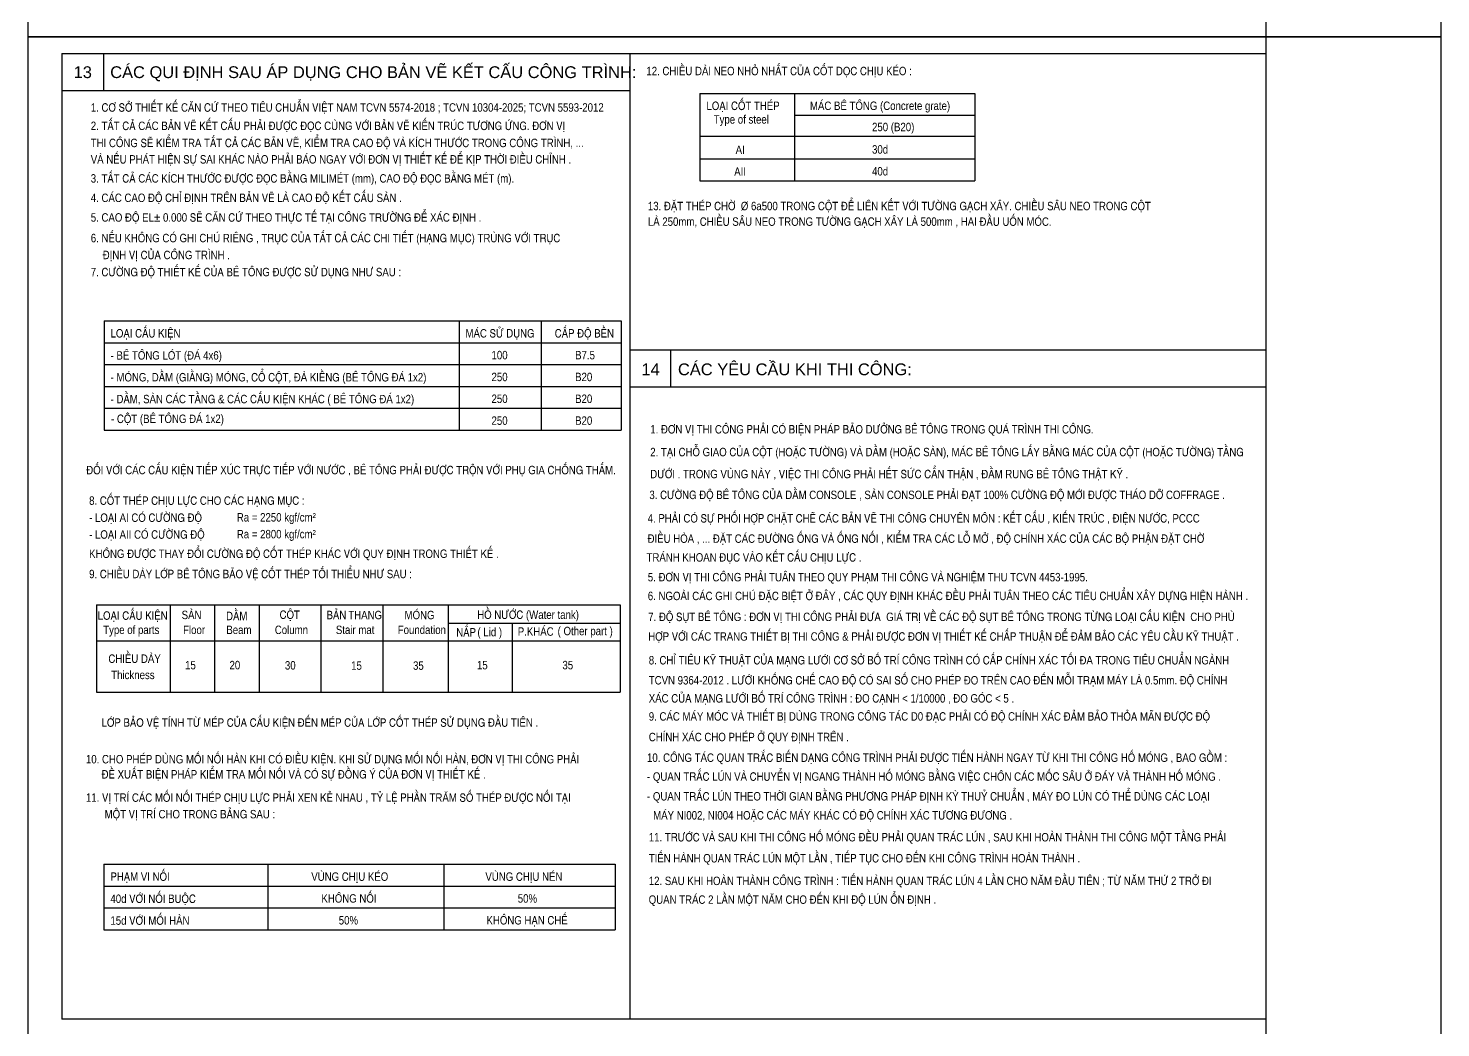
# Model space of a CAD drawing. Header units: millimetres. Extents: x 0 to 84000, y -29700 to 363007.
# Drawn here: x 0 to 42000, y 237850 to 267550 of the extents above; entities that cross this region are included whole.
import ezdxf

# ---------------------------------------------------------------- set-up
doc = ezdxf.new("R2010")
doc.units = ezdxf.units.MM
doc.layers.add('S-Border', color=7, linetype='Continuous', lineweight=25)
doc.layers.add('S-Text', color=3, linetype='Continuous', lineweight=25)
doc.styles.add('B-Helve Condense', font='VNI-HelveB.TTF')
doc.styles.add('VNI-HELVE-CONDENSEN', font='VHELVCN.TTF')

msp = doc.modelspace()

# ---------------------------------------------------------------- linework, layer by layer
at = {"layer": 'Defpoints'}
msp.add_lwpolyline([(36800, 356400), (36800, 237600)], dxfattribs=at)
for points in [[(42000, 297000), (42000, 267300), (0, 267300), (0, 297000)], [(42000, 267300), (42000, 237600), (0, 237600), (0, 267300)]]:
    msp.add_lwpolyline(points, close=True, dxfattribs=at)
at = {"layer": 'S-Border', "linetype": 'ByBlock', "ltscale": 0.2}
for p, q in [((1000, 266800), (36800, 266800)), ((2236, 266800), (2236, 265700)), ((36800, 266800), (36800, 238100)), ((1000, 265700), (17901.7, 265700)), ((19101.7, 257996.6), (19101.7, 256896.6)), ((36800, 238100), (1000, 238100))]:
    msp.add_line(p, q, dxfattribs=at)
at = {"layer": 'S-Border', "ltscale": 25}
for p, q in [((19971.5, 265611.9), (19971.5, 263017.2)), ((19971.5, 265611.9), (28145, 265611.9)), ((22785.8, 265611.9), (22785.8, 263017.2)), ((28145, 265611.9), (28145, 263017.2)), ((22785.8, 264963.2), (28145, 264963.2)), ((19971.5, 264348), (28145, 264348)), ((19971.5, 263665.8), (28145, 263665.8)), ((19971.5, 263017.2), (28145, 263017.2)), ((2252.8, 258851.2), (2252.8, 255607.8)), ((2252.8, 258851.2), (17630, 258851.2)), ((12811.4, 258851.2), (12811.4, 255607.8)), ((15248.9, 258851.2), (15248.9, 255607.8)), ((17630, 258851.2), (17630, 255607.8)), ((2252.8, 258202.5), (17630, 258202.5)), ((2252.8, 257553.8), (17630, 257553.8)), ((2252.8, 256905.2), (17630, 256905.2)), ((2252.8, 256256.5), (17630, 256256.5)), ((2252.8, 255607.8), (17630, 255607.8)), ((2033.1, 250413.6), (17601.2, 250413.6)), ((2033.1, 250413.6), (2033.1, 247818.8)), ((4221.9, 250413.6), (4221.9, 247818.8)), ((5542.9, 250413.6), (5542.9, 247818.8)), ((6864, 250413.6), (6864, 247818.8)), ((8703.7, 250413.6), (8703.7, 247818.8)), ((10543.4, 250413.6), (10543.4, 247818.8)), ((12489.5, 250413.6), (12489.5, 247818.8)), ((17601.2, 250413.6), (17601.2, 247818.8)), ((12489.5, 249871.2), (17601.2, 249871.2)), ((14385.3, 249871.2), (14385.3, 247818.8)), ((2033.1, 249351.5), (17601.2, 249351.5)), ((2033.1, 247818.8), (17601.2, 247818.8)), ((2248.4, 242705.9), (17449.3, 242705.9)), ((2248.4, 242705.9), (2248.4, 240759.8)), ((7121.1, 242705.9), (7121.1, 240759.8)), ((12361.7, 242705.9), (12361.7, 240759.8)), ((17449.3, 242705.9), (17449.3, 240759.8)), ((2248.4, 242057.2), (17449.3, 242057.2)), ((2248.4, 241408.5), (17449.3, 241408.5)), ((2248.4, 240759.8), (17449.3, 240759.8))]:
    msp.add_line(p, q, dxfattribs=at)
at = {"layer": 'S-Border', "ltscale": 300}
msp.add_lwpolyline([(1000, 266800), (1000, 238100)], dxfattribs=at)
at = {"layer": 'S-Border', "ltscale": 200}
for points in [[(17901.7, 238100), (17901.7, 266800)], [(17901.7, 257996.6), (36800, 257996.6)], [(17901.7, 256896.6), (36800, 256896.6)]]:
    msp.add_lwpolyline(points, dxfattribs=at)

# ---------------------------------------------------------------- texts
at = {"layer": 'S-Text'}
for s, height, style, p in [('13    CAÙC QUI ÑÒNH SAU AÙP DUÏNG CHO BAÛN VEÕ KEÁT CAÁU COÂNG TRÌNH:', 350, 'B-Helve Condense', (1350, 266070)), ('12. CHIEÀU DAØI NEO NHOÛ NHAÁT CUÛA COÁT DOÏC CHÒU KEÙO :', 250, 'VNI-HELVE-CONDENSEN', (18380.3, 266154.8)), ('1. CÔ SÔÛ THIEÁT KEÁ CAÊN CÖÙ THEO TIEÂU CHUAÅN VIEÄT NAM TCVN 5574-2018 ; TCVN 10304-2025; TCVN 5593-2012', 250, 'VNI-HELVE-CONDENSEN', (1859.2, 265071.5)), ('LOAÏI COÁT THEÙP', 250, 'VNI-HELVE-CONDENSEN', (20166.6, 265121.5)), ('MAÙC BEÂ TOÂNG (Concrete grate)', 250, 'VNI-HELVE-CONDENSEN', (23242.8, 265121.5)), ('2. TAÁT CAÛ CAÙC BAÛN VEÕ KEÁT CAÁU PHAÛI ÑÖÔÏC ÑOÏC CUØNG VÔÙI BAÛN VEÕ KIEÁN TRUÙC TÖÔNG ÖÙNG. ÑÔN VÒ', 250, 'VNI-HELVE-CONDENSEN', (1859.2, 264526.3)), ('Type of steel', 250, 'VNI-HELVE-CONDENSEN', (20382, 264717.2)), ('250 (B20)', 250, 'VNI-HELVE-CONDENSEN', (25090.2, 264492.1)), ('THI COÂNG SEÕ KIEÅM TRA TAÁT CAÛ CAÙC BAÛN VEÕ, KIEÅM TRA CAO ÑOÄ VAØ KÍCH THÖÔÙC TRONG COÂNG TRÌNH, ...', 250, 'VNI-HELVE-CONDENSEN', (1859.2, 264018.4)), ('VAØ NEÁU PHAÙT HIEÄN SÖÏ SAI KHAÙC NAØO PHAÛI BAÙO NGAY VÔÙI ÑÔN VÒ THIEÁT KEÁ ÑEÅ KÒP THÔØI ÑIEÀU CHÆNH .', 250, 'VNI-HELVE-CONDENSEN', (1859.2, 263529.2)), ('AI', 250, 'VNI-HELVE-CONDENSEN', (21034.2, 263815.8)), ('30d', 250, 'VNI-HELVE-CONDENSEN', (25090.2, 263824.1)), ('AII', 250, 'VNI-HELVE-CONDENSEN', (20991.2, 263167.1)), ('40d', 250, 'VNI-HELVE-CONDENSEN', (25090.2, 263175.5)), ('3. TAÁT CAÛ CAÙC KÍCH THÖÔÙC ÑÖÔÏC ÑOÏC BAÈNG MILIMEÙT (mm), CAO ÑOÄ ÑOÏC BAÈNG MEÙT (m).', 250, 'VNI-HELVE-CONDENSEN', (1859.2, 262963.4)), ('4. CAÙC CAO ÑOÄ CHÆ ÑÒNH TREÂN BAÛN VEÕ LAØ CAO ÑOÄ KEÁT CAÁU SAØN .', 250, 'VNI-HELVE-CONDENSEN', (1859.2, 262386.8)), ('13. ÑAËT THEÙP CHÔØ  þ 6a500 TRONG COÄT ÑEÅ LIEÂN KEÁT VÔÙI TÖÔØNG GAÏCH XAÂY. CHIEÀU SAÂU NEO TRONG COÄT ', 250, 'VNI-HELVE-CONDENSEN', (18423.5, 262142.6)), ('5. CAO ÑOÄ EL%%P 0.000 SEÕ CAÊN CÖÙ THEO THÖÏC TEÁ TAÏI COÂNG TRÖÔØNG ÑEÅ XAÙC ÑÒNH .', 250, 'VNI-HELVE-CONDENSEN', (1859.2, 261803.2)), ('LAØ 250mm, CHIEÀU SAÂU NEO TRONG TÖÔØNG GAÏCH XAÂY LAØ 500mm , HAI ÑAÀU UOÁN MOÙC.', 250, 'VNI-HELVE-CONDENSEN', (18423.5, 261679.6)), ('6. NEÁU KHOÂNG COÙ GHI CHUÙ RIEÂNG , TRUÏC CUÛA TAÁT CAÛ CAÙC CHI TIEÁT (HAÏNG MUÏC) TRUØNG VÔÙI TRUÏC', 250, 'VNI-HELVE-CONDENSEN', (1859.2, 261190.8)), ('ÑÒNH VÒ CUÛA COÂNG TRÌNH .', 250, 'VNI-HELVE-CONDENSEN', (2214.6, 260688.6)), ('7. CÖÔØNG ÑOÄ THIEÁT KEÁ CUÛA BEÂ TOÂNG ÑÖÔÏC SÖÛ DUÏNG NHÖ SAU :', 250, 'VNI-HELVE-CONDENSEN', (1859.2, 260180.4)), ('LOAÏI CAÁU KIEÄN ', 250, 'VNI-HELVE-CONDENSEN', (2447.9, 258360.8)), ('CAÁP ÑOÄ BEÀN', 250, 'VNI-HELVE-CONDENSEN', (15654.8, 258360.8)), ('MAÙC SÖÛ DUÏNG ', 250, 'VNI-HELVE-CONDENSEN', (13001, 258360.8)), ('- BEÂ TOÂNG LOÙT (ÑAÙ 4x6)', 250, 'VNI-HELVE-CONDENSEN', (2447.9, 257703.8)), ('14    CAÙC YEÂU CAÀU KHI THI COÂNG: ', 350, 'B-Helve Condense', (18231.5, 257239.9)), ('- MOÙNG, DAÀM (GIAÈNG) MOÙNG, COÅ COÄT, ÑAØ KIEÀNG (BEÂ TOÂNG ÑAÙ 1x2)', 250, 'VNI-HELVE-CONDENSEN', (2447.9, 257055.1)), ('- DAÀM, SAØN CAÙC TAÀNG & CAÙC CAÁU KIEÄN KHAÙC ( BEÂ TOÂNG ÑAÙ 1x2)', 250, 'VNI-HELVE-CONDENSEN', (2447.9, 256406.4)), ('- COÄT (BEÂ TOÂNG ÑAÙ 1x2)', 250, 'VNI-HELVE-CONDENSEN', (2462.5, 255819.9)), ('1. ÑÔN VÒ THI COÂNG PHAÛI COÙ BIEÄN PHAÙP BAÛO DÖÔÛNG BEÂ TOÂNG TRONG QUAÙ TRÌNH THI COÂNG.', 250, 'VNI-HELVE-CONDENSEN', (18495.5, 255508.4)), ('2. TAÏI CHOÃ GIAO CUÛA COÄT (HOAËC TÖÔØNG) VAØ DAÀM (HOAËC SAØN), MAÙC BEÂ TOÂNG LAÁY BAÈNG MAÙC CUÛA COÄT (HOAËC TÖÔØNG) TAÀNG ', 250, 'VNI-HELVE-CONDENSEN', (18495.5, 254831.9)), ('ÑOÁI VÔÙI CAÙC CAÁU KIEÄN TIEÁP XUÙC TRÖÏC TIEÁP VÔÙI NÖÔÙC , BEÂ TOÂNG PHAÛI ÑÖÔÏC TROÄN VÔÙI PHUÏ GIA CHOÁNG THAÁM.', 250, 'VNI-HELVE-CONDENSEN', (1725.2, 254296.9)), ('DÖÔÙI . TRONG VUØNG NAØY , VIEÄC THI COÂNG PHAÛI HEÁT SÖÙC CAÅN THAÄN , ÑAÀM RUNG BEÂ TOÂNG THAÄT KYÕ .', 250, 'VNI-HELVE-CONDENSEN', (18495.5, 254178.4)), ('8. COÁT THEÙP CHÒU LÖÏC CHO CAÙC HAÏNG MUÏC :', 250, 'VNI-HELVE-CONDENSEN', (1810.6, 253389.6)), ('3. CÖÔØNG ÑOÄ BEÂ TOÂNG CUÛA DAÀM CONSOLE , SAØN CONSOLE PHAÛI ÑAÏT 100% CÖÔØNG ÑOÄ MÔÙI ÑÖÔÏC THAÙO DÔÕ COFFRAGE .', 250, 'VNI-HELVE-CONDENSEN', (18469.4, 253559.9)), ('- LOAÏI AI COÙ CÖÔØNG ÑOÄ ', 250, 'VNI-HELVE-CONDENSEN', (1810.6, 252882.2)), ('Ra = 2250 kgf/cm²', 250, 'VNI-HELVE-CONDENSEN', (6201.8, 252892.6)), ('4. PHAÛI COÙ SÖÏ PHOÁI HÔÏP CHAËT CHEÕ CAÙC BAÛN VEÕ THI COÂNG CHUYEÂN MOÂN : KEÁT CAÁU , KIEÁN TRUÙC , ÑIEÄN NÖÔÙC, PCCC ', 250, 'VNI-HELVE-CONDENSEN', (18417.2, 252862.5)), ('- LOAÏI AII COÙ CÖÔØNG ÑOÄ ', 250, 'VNI-HELVE-CONDENSEN', (1810.6, 252382.2)), ('Ra = 2800 kgf/cm²', 250, 'VNI-HELVE-CONDENSEN', (6201.8, 252392.6)), ('ÑIEÀU HOØA , ... ÑAËT CAÙC ÑÖÔØNG OÁNG VAØ OÁNG NOÁI , KIEÅM TRA CAÙC LOÃ MÔÛ , ÑOÄ CHÍNH XAÙC CUÛA CAÙC BOÄ PHAÄN ÑAËT CHÔØ ', 250, 'VNI-HELVE-CONDENSEN', (18417.2, 252259.3)), ('KHOÂNG ÑÖÔÏC THAY ÑOÅI CÖÔØNG ÑOÄ COÁT THEÙP KHAÙC VÔÙI QUY ÑÒNH TRONG THIEÁT KEÁ .', 250, 'VNI-HELVE-CONDENSEN', (1810.6, 251810.1)), (' TRAÙNH KHOAN ÑUÏC VAØO KEÁT CAÁU CHÒU LÖÏC .', 250, 'VNI-HELVE-CONDENSEN', (18304.6, 251702)), ('9. CHIEÀU DAØY LÔÙP BEÂ TOÂNG BAÛO VEÄ COÁT THEÙP TOÁI THIEÅU NHÖ SAU :', 250, 'VNI-HELVE-CONDENSEN', (1810.6, 251208.5)), ('5. ÑÔN VÒ THI COÂNG PHAÛI TUAÂN THEO QUY PHAÏM THI COÂNG VAØ NGHIEÄM THU TCVN 4453-1995.', 250, 'VNI-HELVE-CONDENSEN', (18422.1, 251114.5)), ('6. NGOAØI CAÙC GHI CHUÙ ÑAËC BIEÄT ÔÛ ÑAÂY , CAÙC QUY ÑÒNH KHAÙC ÑEÀU PHAÛI TUAÂN THEO CAÙC TIEÂU CHUAÅN XAÂY DÖÏNG HIEÄN HAØNH .', 250, 'VNI-HELVE-CONDENSEN', (18422.1, 250556.5)), ('LOAÏI CAÁU KIEÄN', 250, 'VNI-HELVE-CONDENSEN', (2065.3, 249972.8)), ('DAÀM', 250, 'VNI-HELVE-CONDENSEN', (5882.5, 249960.6)), ('HOÀ NÖÔÙC (Water tank)', 250, 'VNI-HELVE-CONDENSEN', (13350.6, 249998.9)), ('SAØN', 250, 'VNI-HELVE-CONDENSEN', (4561.5, 249993.2)), ('COÄT ', 250, 'VNI-HELVE-CONDENSEN', (7474.5, 249998.9)), ('BAÛN ', 250, 'VNI-HELVE-CONDENSEN', (8869.4, 249989.1)), ('THANG', 250, 'VNI-HELVE-CONDENSEN', (9517.3, 249988.4)), ('MOÙNG', 250, 'VNI-HELVE-CONDENSEN', (11189.6, 249988.4)), ('7. ÑOÄ SUÏT BEÂ TOÂNG : ÑÔN VÒ THI COÂNG PHAÛI ÑÖA  GIAÙ TRÒ VEÀ CAÙC ÑOÄ SUÏT BEÂ TOÂNG TRONG TÖØNG LOAÏI CAÁU KIEÄN  CHO PHUØ', 250, 'VNI-HELVE-CONDENSEN', (18435.2, 249935.1)), ('Type of parts', 250, 'VNI-HELVE-CONDENSEN', (2228.2, 249548.9)), ('Floor', 250, 'VNI-HELVE-CONDENSEN', (4604.5, 249548.9)), ('Beam', 250, 'VNI-HELVE-CONDENSEN', (5890.3, 249548.9)), ('Column', 250, 'VNI-HELVE-CONDENSEN', (7331.9, 249548.9)), ('Stair mat', 250, 'VNI-HELVE-CONDENSEN', (9147.3, 249548.9)), ('Foundation', 250, 'VNI-HELVE-CONDENSEN', (10987, 249548.9)), ('NAÉP', 250, 'VNI-HELVE-CONDENSEN', (12726, 249475.4)), ('( Lid )', 250, 'VNI-HELVE-CONDENSEN', (13357.4, 249483.7)), ('P.KHAÙC', 250, 'VNI-HELVE-CONDENSEN', (14554.9, 249498.2)), ('( Other part )', 250, 'VNI-HELVE-CONDENSEN', (15741.5, 249513)), ('HÔÏP VÔÙI CAÙC TRANG THIEÁT BÒ THI COÂNG & PHAÛI ÑÖÔÏC ÑÔN VÒ THIEÁT KEÁ CHAÁP THUAÄN ÑEÅ ÑAÛM BAÛO CAÙC YEÂU CAÀU KYÕ THUAÄT .', 250, 'VNI-HELVE-CONDENSEN', (18435.2, 249351.1)), ('CHIEÀU DAØY', 250, 'VNI-HELVE-CONDENSEN', (2383.4, 248692.1)), ('15', 250, 'VNI-HELVE-CONDENSEN', (4663.5, 248500.4)), ('20', 250, 'VNI-HELVE-CONDENSEN', (5984.5, 248500.4)), ('30', 250, 'VNI-HELVE-CONDENSEN', (7631.9, 248493.9)), ('15', 250, 'VNI-HELVE-CONDENSEN', (9602.2, 248487.4)), ('35', 250, 'VNI-HELVE-CONDENSEN', (11441.9, 248487.4)), ('15', 250, 'VNI-HELVE-CONDENSEN', (13342.3, 248500.4)), ('35', 250, 'VNI-HELVE-CONDENSEN', (15883.7, 248500.4)), ('8. CHÆ TIEÂU KYÕ THUAÄT CUÛA MAÏNG LÖÔÙI CÔ SÔÛ BOÁ TRÍ COÂNG TRÌNH COÙ CAÁP CHÍNH XAÙC TOÁI ÑA TRONG TIEÂU CHUAÅN NGAØNH ', 250, 'VNI-HELVE-CONDENSEN', (18451.3, 248646.2)), ('Thickness', 250, 'VNI-HELVE-CONDENSEN', (2468.4, 248209.5)), ('TCVN 9364-2012 . LÖÔÙI KHOÁNG CHEÁ CAO ÑOÄ COÙ SAI SOÁ CHO PHEÙP ÑO TREÂN CAO ÑEÁN MOÃI TRAÏM MAÙY LAØ 0.5mm. ÑOÄ CHÍNH', 250, 'VNI-HELVE-CONDENSEN', (18451.3, 248050.7)), ('XAÙC CUÛA MAÏNG LÖÔÙI BOÁ TRÍ COÂNG TRÌNH : ÑO CAÏNH < 1/10000 , ÑO GOÙC < 5 .', 250, 'VNI-HELVE-CONDENSEN', (18451.3, 247512.5)), ('LÔÙP BAÛO VEÄ TÍNH TÖØ MEÙP CUÛA CAÁU KIEÄN ÑEÁN MEÙP CUÛA LÔÙP COÁT THEÙP SÖÛ DUÏNG ÑAÀU TIEÂN .', 250, 'VNI-HELVE-CONDENSEN', (2180.5, 246794.3)), ('9. CAÙC MAÙY MOÙC VAØ THIEÁT BÒ DUØNG TRONG COÂNG TAÙC D0 ÑAÏC PHAÛI COÙ ÑOÄ CHÍNH XAÙC ÑAÛM BAÛO THOÛA MAÕN ÑÖÔÏC ÑOÄ', 250, 'VNI-HELVE-CONDENSEN', (18451.3, 246975.6)), ('CHÍNH XAÙC CHO PHEÙP ÔÛ QUY ÑÒNH TREÂN .', 250, 'VNI-HELVE-CONDENSEN', (18451.3, 246363.8)), ('10. CHO PHEÙP DUØNG MOÁI NOÁI HAØN KHI COÙ ÑIEÀU KIEÄN. KHI SÖÛ DUÏNG MOÁI NOÁI HAØN, ÑÔN VÒ THI COÂNG PHAÛI', 250, 'VNI-HELVE-CONDENSEN', (1714.6, 245704.7)), ('10. COÂNG TAÙC QUAN TRAÉC BIEÁN DAÏNG COÂNG TRÌNH PHAÛI ÑÖÔÏC TIEÁN HAØNH NGAY TÖØ KHI THI COÂNG HOÁ MOÙNG , BAO GOÀM :', 250, 'VNI-HELVE-CONDENSEN', (18399.1, 245750.3)), ('ÑEÀ XUAÁT BIEÄN PHAÙP KIEÅM TRA MOÁI NOÁI VAØ COÙ SÖÏ ÑOÀNG YÙ CUÛA ÑÔN VÒ THIEÁT KEÁ .', 250, 'VNI-HELVE-CONDENSEN', (2181.1, 245255.6)), ('- QUAN TRAÉC LUÙN VAØ CHUYEÅN VÒ NGANG THAØNH HOÁ MOÙNG BAÈNG VIEÄC CHOÂN CAÙC MOÁC SAÂU ÔÛ ÑAÙY VAØ THAØNH HOÁ MOÙNG .', 250, 'VNI-HELVE-CONDENSEN', (18399.1, 245189.2)), ('11. VÒ TRÍ CAÙC MOÁI NOÁI THEÙP CHÒU LÖÏC PHAÛI XEN KEÛ NHAU , TYÛ LEÄ PHAÀN TRAÊM SOÁ THEÙP ÑÖÔÏC NOÁI TAÏI ', 250, 'VNI-HELVE-CONDENSEN', (1714.6, 244563.7)), ('- QUAN TRAÉC LUÙN THEO THÔØI GIAN BAÈNG PHÖÔNG PHAÙP ÑÒNH KYØ THUYÛ CHUAÅN , MAÙY ÑO LUÙN COÙ THEÅ DUØNG CAÙC LOAÏI', 250, 'VNI-HELVE-CONDENSEN', (18399.1, 244602.1)), ('MOÄT VÒ TRÍ CHO TRONG BAÛNG SAU :', 250, 'VNI-HELVE-CONDENSEN', (2271.4, 244071.7)), ('MAÙY NI002, NI004 HOAËC CAÙC MAÙY KHAÙC COÙ ÑOÄ CHÍNH XAÙC TÖÔNG ÑÖÔNG .', 250, 'VNI-HELVE-CONDENSEN', (18581.8, 244037.2)), ('11. TRÖÔÙC VAØ SAU KHI THI COÂNG HOÁ MOÙNG ÑEÀU PHAÛI QUAN TRAÙC LUÙN , SAU KHI HOAØN THAØNH THI COÂNG MOÄT TAÀNG PHAÛI', 250, 'VNI-HELVE-CONDENSEN', (18451.3, 243386.6)), ('TIEÁN HAØNH QUAN TRAÙC LUÙN MOÄT LAÀN , TIEÁP TUÏC CHO ÑEÁN KHI COÂNG TRÌNH HOAØN THAØNH .', 250, 'VNI-HELVE-CONDENSEN', (18451.3, 242761.8)), ('PHAÏM VI NOÁI ', 250, 'VNI-HELVE-CONDENSEN', (2443.5, 242215.5)), ('VUØNG CHÒU KEÙO ', 250, 'VNI-HELVE-CONDENSEN', (8416.4, 242215.5)), ('VUØNG CHÒU NEÙN ', 250, 'VNI-HELVE-CONDENSEN', (13593.9, 242215.5)), ('12. SAU KHI HOAØN THAØNH COÂNG TRÌNH : TIEÁN HAØNH QUAN TRAÙC LUÙN 4 LAÀN CHO NAÊM ÑAÀU TIEÂN ; TÖØ NAÊM THÖÙ 2 TRÔÛ ÑI ', 250, 'VNI-HELVE-CONDENSEN', (18451.3, 242089.3)), ('40d VÔÙI NOÁI BUOÄC ', 250, 'VNI-HELVE-CONDENSEN', (2443.5, 241558.5)), ('KHOÂNG NOÁI', 250, 'VNI-HELVE-CONDENSEN', (8717.4, 241566.8)), ('50%', 250, 'VNI-HELVE-CONDENSEN', (14555.8, 241566.8)), (' QUAN TRAÙC 2 LAÀN MOÄT NAÊM CHO ÑEÁN KHI ÑOÄ LUÙN OÅN ÑÒNH .', 250, 'VNI-HELVE-CONDENSEN', (18369.5, 241532.6)), ('15d VÔÙI MOÁI HAØN ', 250, 'VNI-HELVE-CONDENSEN', (2443.5, 240909.8)), ('50%', 250, 'VNI-HELVE-CONDENSEN', (9233.1, 240918.1)), ('KHOÂNG HAÏN CHEÁ ', 250, 'VNI-HELVE-CONDENSEN', (13625.7, 240918.1))]:
    msp.add_text(s, height=height, dxfattribs=dict(at, style=style)).set_placement(p)
at = {"layer": 'S-Text', "color": 1, "style": 'VNI-HELVE-CONDENSEN'}
for s, p in [('100', (13775.1, 257712.2)), ('B7.5', (16260.9, 257712.2)), ('250', (13775.1, 257063.5)), ('B20', (16260.9, 257063.5)), ('250', (13775.1, 256414.8)), ('B20', (16260.9, 256414.8)), ('250', (13775.1, 255766.1)), ('B20', (16260.9, 255766.1))]:
    msp.add_text(s, height=250, dxfattribs=at).set_placement(p)

doc.saveas('drawing.dxf')
